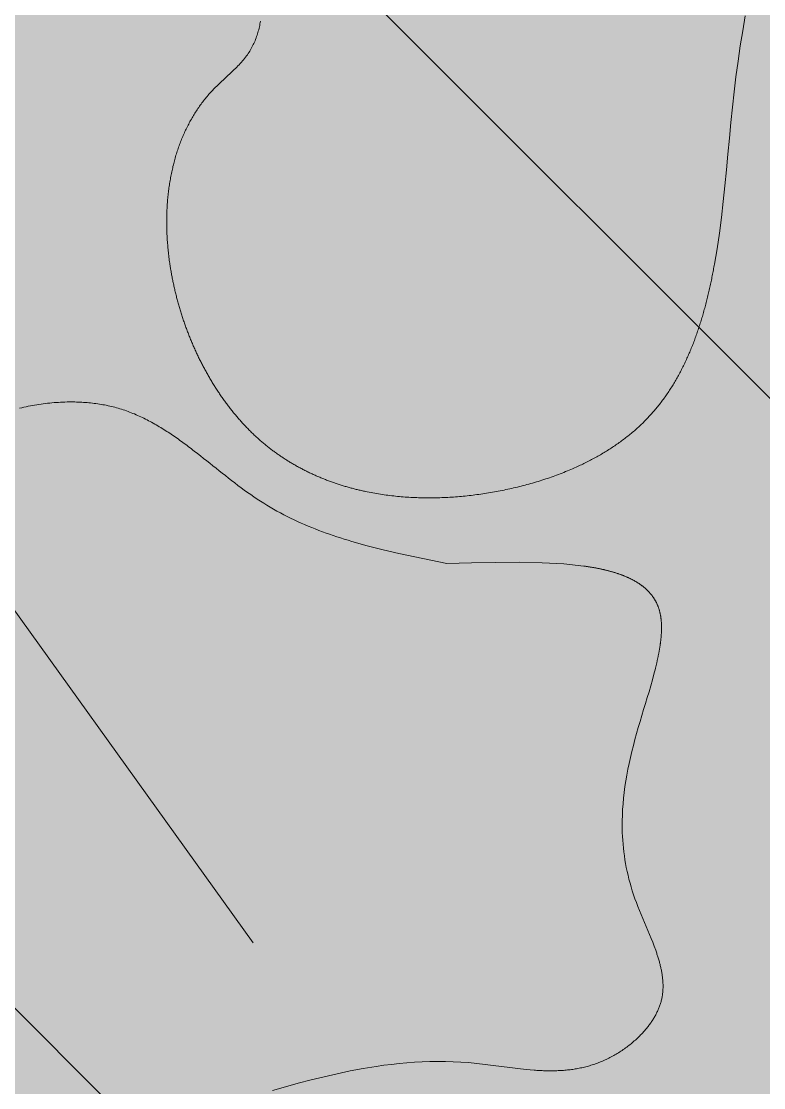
# Model space of a CAD drawing. Header units: metres. Extents: x 783184 to 1587399, y 282652 to 580595.
# Drawn here: x 788756.14 to 788780.57, y 290154.57 to 290189.65 of the extents above; entities that cross this region are included whole.
import ezdxf

# ---------------------------------------------------------------- set-up
doc = ezdxf.new("R2010")
doc.units = ezdxf.units.M
doc.header["$LTSCALE"] = 0.5
for name, color, linetype in [('curbe  de nivelI', 7, 'CONTINUOUS'), ('natura 2000', 7, 'CONTINUOUS'), ('zona activitati de turism si ageremnt', 7, 'CONTINUOUS')]:
    doc.layers.add(name, color=color, linetype=linetype)
doc.layers.add('Limite proprietati', color=7, linetype='CONTINUOUS', lineweight=5)

msp = doc.modelspace()

# ---------------------------------------------------------------- hatches: boundary and pattern name
at = {"layer": 'natura 2000', "lineweight": 25}
h = msp.add_hatch(dxfattribs=at)
h.set_pattern_fill('ANSI31', color=102, scale=10, angle=270, style=0)
h.set_pattern_definition([(315, (-16318.97, 0), (22.4506403, 22.4506403), [])])
h.paths.add_polyline_path([(787971.43976, 288224.93342), (787870.92594, 288237.44902), (787213.7892, 288101.85379), (786745.7958, 288206.64708), (786668.5349, 288218.38109), (786498.29379, 288265.38152), (786271.2923, 288323.04197), (786109.98482, 288008.90651), (786011.07464, 287649.67488), (784573.20977, 287759.96478), (783793.2636, 287674.8226), (783780.5041, 287539.58085), (783769.1915, 287420.7999), (783768.915, 287417.899), (783780.65865, 287417.08065), (784006.42075, 287399.88895), (784362.46725, 287372.79145), (784558.6099, 287357.8604), (784574.4166, 287314.6681), (784602.445, 287324.9255), (784608.837, 287292.78015), (784608.84, 287292.78), (784608.8385, 287292.77485), (784592.87005, 287235.34995), (784580.298, 287223.97965), (784537.63005, 287185.39), (784483.5, 287003.05), (784483.5044, 287002.6695), (784485.3, 286847.16), (784484.345, 286785.385), (784484.30705, 286782.92885), (784483.50035, 286730.74895), (784484.498, 286730.646), (784554.7285, 286727.893), (784624.959, 286725.14), (784607.348, 286536.688), (784594.68615, 286401.19575), (784630.1358, 286397.88295), (784732.8065, 286395.36555), (784881.1041, 286396.043), (785013.64045, 286398.0754), (785223.25535, 286397.2804), (785233.0977, 286397.2431), (785200.69495, 286316.8048), (785196.46505, 286306.30425), (785193.71015, 286296.7813), (785191.49905, 286284.20395), (785189.896, 286275.08545), (785195.1148, 286222.43885), (785216.92325, 286002.43975), (785226.00625, 285976.94425), (785237.41215, 285703.27295), (785215.48915, 285617.32065), (785213.1045, 285607.9712), (785213.62695, 285590.8152), (785219.04425, 285561.0071), (785224.6066, 285541.89315), (785228.0891, 285520.21455), (785228.66955, 285497.37455), (785225.9609, 285482.85765), (785217.2546, 285450.72685), (785208.7093, 285416.6519), (785256.1124, 285441.0508), (785305.5644, 285475.9564), (785345.4739, 285511.5708), (785379.334, 285544.5834), (785390.613, 285563.9601), (785403.5704, 285577.788), (785410.82955, 285575.2514), (785414.84, 285573.85), (785407.86, 285549.01), (785388.38, 285456.01), (785388.79, 285403.76), (785387.57, 285378.24), (785371.76, 285320.73), (785378.59, 285277.93), (785378.58445, 285277.8797), (785378.3169, 285275.45), (785374.13, 285237.43), (785364.02515, 285226.0708), (785361.16, 285222.85), (785318.61, 285165.73), (785250.92, 285102.55), (785218.20625, 285061.69895), (785211.12, 285052.85), (785200.18, 285017.21), (785195.72, 284956.45), (785205.04, 284911.08), (785231.39, 284849.51), (785267.46, 284830.88), (785310.6246, 284829.19255), (785323.48, 284828.69), (785361.17, 284827.47), (785383.88495, 284821.41885), (785388.16, 284820.28), (785396.89935, 284820.41775), (785406.548, 284820.56985), (785408.46, 284820.6), (785415.70655, 284824.73285), (785417.49, 284825.75), (785418.9786, 284826.5143), (785419.67885, 284826.8738), (785429.41, 284831.87), (785436.82, 284841.53), (785435.86, 284851.84), (785438.11, 284861.18), (785446.39, 284882.62), (785452.23, 284892.36), (785451.78, 284898.3), (785455.43, 284903.1), (785460.02, 284901.2), (785474.44, 284914.21), (785509.33, 284968.6), (785528.4, 284993.71), (785569.75, 285021.14), (785611.64, 285052.79), (785635.72, 285080.8), (785667.93, 285124.66), (785703.07, 285188.14), (785717.25, 285229.34), (785726.81, 285264.28), (785733.41, 285299.87), (785737.37, 285329.54), (785742.01, 285340.32), (785772.19, 285490.5), (785776.91, 285515.4), (785792.98, 285550.42), (785811.6, 285578.99), (785828.12, 285590.78), (785847.01, 285597.86), (785862.74, 285605.72), (785879.26, 285618.3), (785893.16, 285635.34), (785931.19, 285678.58), (785956.78083, 285703.42513), (785956.78083, 285728.90117), (785956.3378, 285755.94243), (785956.3378, 285782.30233), (785956.3378, 285808.97887), (785956.3378, 285835.46943), (785956.3378, 285861.50708), (785956.3378, 285914.69261), (785956.3378, 285940.92265), (785956.3378, 285968.12263), (785956.3378, 285994.48253), (785956.3378, 286020.92018), (785956.3378, 286047.80193), (785963.27309, 286067.28888), (785974.08936, 286082.32491), (785987.60423, 286095.56781), (786001.01528, 286108.70898), (786027.81541, 286134.96979), (786054.71665, 286161.32969), (786067.51777, 286174.84878), (786107.77153, 286214.21061), (786121.23046, 286227.37132), (786134.67762, 286240.32304), (786161.083, 286266.80456), (786174.31856, 286280.0783), (786187.84949, 286293.12759), (786214.40554, 286319.63177), (786224.95285, 286335.71719), (786231.02291, 286356.15679), (786237.11644, 286376.67542), (786248.21808, 286392.16558), (786259.15727, 286407.65014), (786277.77382, 286415.59803), (786301.12343, 286418.65695), (786322.03268, 286424.44291), (786340.3871, 286432.47818), (786357.52504, 286441.83528), (786374.40824, 286451.62125), (786389.37901, 286463.18597), (786403.27913, 286475.28215), (786427.11977, 286477.94908), (786474.44846, 286457.50181), (786524.02923, 286434.19361), (786706.25735, 286278.36607), (786742.29058, 286268.9264), (786766.19398, 286271.53321), (786798.71988, 286265.50837), (786823.53519, 286267.44264), (786841.52227, 286276.05746), (786859.36906, 286284.49112), (786872.63232, 286297.67347), (786884.45572, 286312.62977), (786894.31195, 286329.16478), (786904.03403, 286346.26342), (786913.5149, 286362.93783), (786927.81559, 286375.33193), (786941.95753, 286387.58843), (786957.92419, 286398.57433), (786975.21451, 286407.14226), (787010.90028, 286424.82576), (787046.11241, 286442.27456), (787081.81891, 286459.96834), (787098.49351, 286469.84809), (787113.98669, 286480.87093), (787129.95983, 286491.67653), (787145.49362, 286502.61119), (787161.26924, 286513.26609), (787177.72048, 286522.90135), (787197.49261, 286530.02359), (787240.97615, 286538.60395), (787285.92171, 286546.79151), (787305.52514, 286550.69377), (787330.7805, 286555.51135), (787350.31266, 286559.2372), (787416.66402, 286576.06845), (787436.82011, 286582.17986), (787454.33278, 286591.20912), (787470.33914, 286601.9578), (787481.51931, 286616.74638), (787489.93775, 286635.57301), (787498.15968, 286653.96017), (787510.66978, 286667.71246), (787526.85744, 286678.1364), (787546.57937, 286683.3561), (787610.39065, 286700.2447), (787631.22236, 286705.75812), (787649.37374, 286714.38417), (787662.00567, 286728.22704), (787682.9223, 286733.97774), (787706.82755, 286736.07874), (787732.42739, 286737.22583), (787759.12743, 286736.78575), (787791.70686, 286731.06151), (787826.29374, 286723.00708), (787848.917, 286726.97654), (787871.495, 286730.93806), (787895.49624, 286733.27313), (787943.61131, 286738.37132), (787967.69562, 286740.78174), (787993.35049, 286741.62293), (788016.23711, 286745.34126), (788038.96278, 286749.03344), (788044.75727, 286769.87912), (788064.47956, 286802.39051), (788074.53822, 286819.5889), (788084.15385, 286836.57005), (788093.20462, 286854.19408), (788100.63586, 286871.92265), (788114.84694, 286912.07458), (788121.66939, 286931.35073), (788128.68591, 286951.17517), (788137.48931, 286969.09499), (788148.82723, 286983.94227), (788161.31334, 286997.96471), (788175.32052, 287010.43203), (788189.8095, 287022.49615), (788205.96177, 287032.58543), (788238.3399, 287053.49711), (788254.55899, 287063.97234), (788270.44863, 287074.23479), (788302.81393, 287095.13818), (788335.17185, 287115.7554), (788351.26312, 287126.28365), (788382.16458, 287148.18744), (788396.86215, 287160.14093), (788423.3427, 287184.51357), (788461.23833, 287218.36213), (788508.4655, 287260.54567), (788536.65892, 287285.61979), (788578.13036, 287323.11876), (788609.15167, 287355.91481), (788641.9103, 287390.78685), (788691.41169, 287443.48179), (788742.76374, 287497.64556), (788763.39694, 287520.10218), (788821.52637, 287583.36866), (788847.57663, 287610.50772), (788859.58648, 287625.11131), (788868.85138, 287642.63835), (788876.44383, 287661.67802), (788881.41132, 287683.01026), (788886.25144, 287704.84832), (788888.78411, 287729.13127), (788881.18611, 287763.14728), (788867.95292, 287803.00873), (788854.82758, 287842.4931), (788841.75815, 287881.80931), (788844.99438, 287905.23388), (788850.66493, 287926.33753), (788861.83486, 287967.90784), (788868.796, 287986.79039), (788881.22857, 288001.2016), (788894.04054, 288011.2727), (788912.89056, 288022.18274), (788963.11557, 288051.25206), (788981.64049, 288060.41576), (789001.90114, 288065.66247), (789044.22543, 288076.62278), (789117.57115, 288082.8336), (789139.35354, 288088.32217), (789155.20484, 288098.81675), (789167.97153, 288112.68528), (789189.38841, 288143.82113), (789200.38113, 288159.68163), (789209.74941, 288176.70286), (789215.69895, 288194.34774), (789241.70121, 288276.75168), (789259.43824, 288331.20955), (789266.84965, 288348.10568), (789293.9974, 288409.99567), (789334.69908, 288502.78517), (789343.0373, 288521.07855), (789345.47951, 288544.65769), (789343.94736, 288573.11858), (789340.92367, 288602.59511), (789334.69169, 288635.23477), (789300.7204, 288722.12047), (789282.62625, 288765.99378), (789266.12887, 288809.0695), (789257.61158, 288842.26627), (789242.44514, 288960.85696), (789248.39, 288981.24), (789249.84, 289022.44), (789258.51, 289043.39), (789288.16, 289086.03), (789324.63, 289131.46), (789338.05, 289159.74), (789338.78, 289187.2), (789338.78, 289215.8), (789346.01, 289235.31), (789348.9, 289272.17), (789349.62, 289325.64), (789353.96, 289379.12), (789365.53, 289410.2), (789384.33, 289451.39), (789411.26, 289495.94), (789426.56, 289530.45), (789438.93, 289570.99), (789447.67, 289608.22), (789451.12, 289633.35), (789453.96, 289652), (789458.41, 289674.33), (789467.61, 289673.16), (789468.38, 289676.19), (789472.25, 289681.02), (789483.63, 289690.82), (789487.89, 289696.87), (789488.25, 289702.94), (789482.17, 289706.6), (789473.31, 289707.12), (789463.92, 289707.15), (789460.79, 289710.88), (789460.26, 289717.51), (789461.44, 289720.77), (789470.72, 289723.65), (789471.06, 289724.51), (789473.75, 289725.78), (789482.58, 289726.68), (789488.95, 289726.49), (789496.75, 289722.19), (789500.8, 289719.25), (789505.65, 289718.41), (789515.64, 289720.83), (789516.63, 289720.7), (789534.84, 289735.95), (789543.72, 289750.86), (789540.73, 289755.73), (789535.24, 289755.66), (789535.48, 289754.66), (789522.63, 289747.46), (789492.61, 289742.46), (789469.3, 289741.52), (789462.82, 289743.79), (789460.6, 289755.95), (789450.84, 289764.24), (789448.8, 289774.39), (789439.25, 289779.43), (789430.34, 289795), (789396.71, 289809.2), (789376.52, 289825.47), (789372.34, 289833.53), (789355.21, 289822.2), (789320.69, 289828.18), (789296.6, 289846.08), (789293.93, 289856.98), (789292.43, 289869.42), (789276.19, 289876.29), (789263.78, 289895.05), (789235.96, 289913.44), (789219.8, 289924.31), (789203.69, 289932.82), (789186.46, 289936.91), (789175.08, 289941.15), (789173.81, 289942.9), (789160.91, 289937.4), (789141.66, 289936.99), (789126.26, 289936.57), (789109.68, 289939.8), (789094.84, 289943.2), (789084.64, 289945.82), (789066.27, 289954.56), (789050.77, 289965.72), (789041.68, 289975.98), (789036.07, 289979.91), (789029.88, 289976.69), (789020.18, 289957.13), (789007.67, 289953.41), (788900.7, 289945.68), (788859.56, 289956.44), (788830.83, 289994.37), (788793.71, 290126.62), (788790.4, 290164.02), (788800.11, 290196.77), (788805.04, 290221.59), (788839, 290276.8), (788859.23, 290289.33), (788914.71, 290308.84), (788973.8, 290331.43), (789000.75, 290362.64), (789064.26, 290397.54), (789095.38, 290406.98), (789132.87, 290417.78), (789138.77, 290419.11), (789183.55, 290449.82), (789232.56, 290499.74), (789268.53, 290536.85), (789306.84, 290565.04), (789369.51, 290588.01), (789431.29, 290603.77), (789530.64, 290550.26), (789597.65, 290543.65), (789650.72, 290553.8), (789700.08, 290579.99), (789754.65, 290609.82), (789831.65, 290647.92), (789854.07, 290659.01), (789966.07, 290708.13), (789960.43, 290754.62), (789960.252, 290756.0861), (789730.27013, 290676.47043), (789635.76216, 290643.04491), (789539.67632, 290611.93699), (789482.13147, 290617.67015), (789416.60672, 290655.49288), (789371.40425, 290664.30841), (789305.64115, 290645.53751), (789226.38223, 290578.42344), (789150.94005, 290519.68364), (789049.11963, 290431.03086), (788949.89844, 290381.90644), (788843.68474, 290325.43199), (788766.42921, 290229.51185), (788757.06076, 290219.51855), (788756.46884, 290206.50765), (788735.1377, 290120.46199), (788784.89914, 289956.90062), (788795.18124, 289944.49775), (788795.92956, 289941.87846), (788804.2548, 289933.55322), (788863.72574, 289861.8179), (789135.24938, 289791.03919), (789203.63213, 289767.83208), (789152.75162, 289506.01901), (789066.6784, 289341.85856), (789020.74981, 289236.32196), (789053.31392, 288671.30223), (789043.5697, 288545.96977), (789113.16993, 288345.16866), (789096.35912, 288232.00216), (788999.37787, 288137.70606), (788906.84108, 288099.87546), (788715.85576, 288135.97036), (788454.15005, 288166.93943)])
at = {"layer": 'zona activitati de turism si ageremnt', "lineweight": 20}
h = msp.add_hatch(dxfattribs=at)
h.set_pattern_fill('GOST_GROUND', color=132)
h.set_pattern_definition([(45, (-10956.988, 0), (14.14213562, -9e-16), [20]), (45, (-10953.988, 0), (14.14213562, -9e-16), [20]), (45, (-10950.988, 0), (14.14213562, -9e-16), [20])])
h.paths.add_polyline_path([(789960.43, 290754.62), (789948.886, 290767.954), (789929, 290934), (789920, 290984), (789906, 291017), (789865, 290965), (789828, 290929), (789790, 290903), (789741, 290884), (789728, 290912), (789689.713, 290903.052), (789608.354, 290898.422), (789530.632, 290899.745), (789444.036, 290903.815), (789403.963, 290905.698), (789272.001, 290911.982), (789060.83, 290919.837), (788908.033, 290918.514), (788838.64271, 290920.86547), (788853.24026, 290888.33883), (788852.49202, 290859.2766), (788841.24457, 290854.02585), (788862.96603, 290776.50677), (788904.79969, 290651.91197), (788932.62273, 290645.05987), (788896.80522, 290497.8213), (788974.14114, 290502.97163), (788963.43024, 290400.47191), (788854.26744, 290346.81395), (788830.58416, 290332.50866), (788794.33625, 290294.11498), (788768.81812, 290250.59962), (788737.21176, 290183.81719), (788727.5772, 290126.96053), (788795.13287, 289921.67692), (788861.26897, 289858.79684), (788986.25649, 289826.14723), (789153.29098, 289786.24259), (789274.77868, 289755.72632), (789399.92099, 289732.90238), (789440.63321, 289644.88971), (789178.96658, 289523.76039), (788683.36221, 289327.11058), (788785.57698, 289090.3679), (789027.44979, 289162.53767), (789055.24387, 289159.22426), (789050.76018, 288967.36668), (788870.87, 288892.8182), (789031.49748, 288520.78411), (789346.88236, 288526.13147), (789348.13, 288529.74), (789351.75, 288573.1), (789347.35, 288613.62), (789334.4, 288642.48), (789307.64, 288691.62), (789283.78, 288742.93), (789269.32, 288779.78), (789266.43, 288818.81), (789264.98, 288870.84), (789259.96, 288903.19), (789248.39, 288942.94), (789248.39, 288981.24), (789249.84, 289022.44), (789258.51, 289043.39), (789288.16, 289086.03), (789324.63, 289131.46), (789338.05, 289159.74), (789338.78, 289187.2), (789338.78, 289215.8), (789346.01, 289235.31), (789348.9, 289272.17), (789349.62, 289325.64), (789353.96, 289379.12), (789365.53, 289410.2), (789384.33, 289451.39), (789411.26, 289495.94), (789426.56, 289530.45), (789438.93, 289570.99), (789447.67, 289608.22), (789451.12, 289633.35), (789453.96, 289652), (789458.41, 289674.33), (789467.61, 289673.16), (789468.38, 289676.19), (789472.25, 289681.02), (789483.63, 289690.82), (789487.89, 289696.87), (789488.25, 289702.94), (789482.17, 289706.6), (789473.31, 289707.12), (789463.92, 289707.15), (789460.79, 289710.88), (789460.03427, 289720.33374), (789470.72, 289723.65), (789471.47023, 289725.54763), (789487.66516, 289727.19831), (789502.67076, 289718.92599), (789505.65, 289718.41), (789517.25133, 289721.22033), (789534.84, 289735.95), (789543.72, 289750.86), (789540.73, 289755.73), (789537.31187, 289755.68642), (789522.63, 289747.46), (789492.61, 289742.46), (789463.27875, 289741.27719), (789460.6, 289755.95), (789450.84, 289764.24), (789448.8, 289774.39), (789439.25, 289779.43), (789430.34, 289795), (789396.71, 289809.2), (789376.52, 289825.47), (789372.34, 289833.53), (789355.21, 289822.2), (789320.69, 289828.18), (789296.6, 289846.08), (789293.93, 289856.98), (789292.43, 289869.42), (789276.19, 289876.29), (789263.78, 289895.05), (789235.96, 289913.44), (789219.8, 289924.31), (789203.69, 289932.82), (789186.46, 289936.91), (789172.21186, 289942.21862), (789160.91, 289937.4), (789141.66, 289936.99), (789126.26, 289936.57), (789109.68, 289939.8), (789094.84, 289943.2), (789084.64, 289945.82), (789066.27, 289954.56), (789050.77, 289965.72), (789041.68, 289975.98), (789036.07, 289979.91), (789029.88, 289976.69), (789020.18, 289957.13), (789007.67, 289953.41), (788900.7, 289945.68), (788859.56, 289956.44), (788830.83, 289994.37), (788793.71, 290126.62), (788790.4, 290164.02), (788800.11, 290196.77), (788805.04, 290221.59), (788839, 290276.8), (788859.23, 290289.33), (788914.71, 290308.84), (788973.8, 290331.43), (789000.75, 290362.64), (789064.26, 290397.54), (789095.38, 290406.98), (789139.69943, 290419.7474), (789183.55, 290449.82), (789232.56, 290499.74), (789268.53, 290536.85), (789306.84, 290565.04), (789369.51, 290588.01), (789431.29, 290603.77), (789530.64, 290550.26), (789597.65, 290543.65), (789650.72, 290553.8), (789700.08, 290579.99), (789754.65, 290609.82), (789831.65, 290647.92), (789854.07, 290659.01), (789966.07, 290708.13)])

# ---------------------------------------------------------------- linework, layer by layer
at = {"layer": 'curbe  de nivelI', "color": 21, "lineweight": 5}
msp.add_lwpolyline([(788763.77464, 290159.32814), (788753.24106, 290173.97581), (788737.21176, 290183.81719), (788720.49544, 290194.1163)], dxfattribs=at)
at = {"layer": 'Limite proprietati', "color": 0, "linetype": 'ByBlock', "lineweight": 5}
for points in [[(788779.96152, 290189.82632), (788779.87764, 290189.33338), (788779.79813, 290188.83664), (788779.72385, 290188.33426), (788779.65565, 290187.8244), (788779.59637, 290187.32704), (788779.54203, 290186.8224), (788779.49116, 290186.31176), (788779.4423, 290185.7964), (788779.39399, 290185.27762), (788779.34478, 290184.75669), (788779.29321, 290184.23492), (788779.23782, 290183.71357), (788779.17714, 290183.19395), (788779.10973, 290182.67734), (788779.03412, 290182.16503), (788778.94886, 290181.6583), (788778.94018, 290181.61038), (788778.9314, 290181.56252), (788778.92252, 290181.51473), (788778.91353, 290181.467), (788778.90444, 290181.41934), (788778.89524, 290181.37174), (788778.88593, 290181.32422), (788778.87651, 290181.27676), (788778.86698, 290181.22938), (788778.85734, 290181.18207), (788778.84758, 290181.13483), (788778.83772, 290181.08767), (788778.82773, 290181.04058), (788778.81763, 290180.99357), (788778.80741, 290180.94664), (788778.79707, 290180.89979), (788778.7866, 290180.85301), (788778.77602, 290180.80632), (788778.76531, 290180.75971), (788778.75448, 290180.71318), (788778.74352, 290180.66674), (788778.73244, 290180.62039), (788778.72122, 290180.57412), (788778.70988, 290180.52794), (788778.6984, 290180.48184), (788778.6868, 290180.43584), (788778.67506, 290180.38993), (788778.66318, 290180.34411), (788778.65117, 290180.29839), (788778.63902, 290180.25276), (788778.62673, 290180.20722), (788778.6143, 290180.16178), (788778.60174, 290180.11644), (788778.58902, 290180.0712), (788778.57617, 290180.02606), (788778.56317, 290179.98102), (788778.55002, 290179.93608), (788778.53673, 290179.89125), (788778.52329, 290179.84652), (788778.5097, 290179.8019), (788778.49595, 290179.75738), (788778.48206, 290179.71297), (788778.46801, 290179.66867), (788778.4538, 290179.62448), (788778.43944, 290179.5804), (788778.42493, 290179.53644), (788778.41025, 290179.49258), (788778.39541, 290179.44885), (788778.38041, 290179.40522), (788778.36525, 290179.36172), (788778.34993, 290179.31833), (788778.33444, 290179.27506), (788778.31878, 290179.23191), (788778.30296, 290179.18889), (788778.28697, 290179.14598), (788778.2708, 290179.1032), (788778.25447, 290179.06055), (788778.23796, 290179.01801), (788778.22128, 290178.97561), (788778.20443, 290178.93333), (788778.18739, 290178.89119), (788778.17018, 290178.84917), (788778.15279, 290178.80728), (788778.13523, 290178.76553), (788778.11747, 290178.72391), (788778.09954, 290178.68243), (788778.08142, 290178.64108), (788778.06312, 290178.59987), (788778.04463, 290178.55879), (788778.02596, 290178.51786), (788778.00709, 290178.47706), (788777.98803, 290178.43641), (788777.96879, 290178.39589), (788777.94935, 290178.35553), (788777.92971, 290178.3153), (788777.90988, 290178.27522), (788777.88986, 290178.23529), (788777.86963, 290178.19551), (788777.84921, 290178.15588), (788777.82859, 290178.11639), (788777.80776, 290178.07706), (788777.78673, 290178.03788), (788777.7655, 290177.99885), (788777.74406, 290177.95998), (788777.72242, 290177.92127), (788777.70057, 290177.88271), (788777.6785, 290177.84431), (788777.65623, 290177.80606), (788777.63375, 290177.76798), (788777.61105, 290177.73006), (788777.58814, 290177.6923), (788777.56502, 290177.65471), (788777.54167, 290177.61728), (788777.51811, 290177.58001), (788777.49433, 290177.54292), (788777.47033, 290177.50599), (788777.44611, 290177.46923), (788777.42166, 290177.43264), (788777.39699, 290177.39622), (788777.3721, 290177.35997), (788777.34697, 290177.3239), (788777.32162, 290177.288), (788777.29604, 290177.25228), (788777.27023, 290177.21673), (788777.24419, 290177.18136), (788777.21792, 290177.14617), (788777.19141, 290177.11117), (788777.16466, 290177.07634), (788777.13768, 290177.04169), (788777.11046, 290177.00723), (788777.083, 290176.97296), (788777.0553, 290176.93887), (788777.02736, 290176.90496), (788776.99917, 290176.87125), (788776.97074, 290176.83772), (788776.94206, 290176.80438), (788776.91314, 290176.77124), (788776.88397, 290176.73829), (788776.85455, 290176.70553), (788776.82488, 290176.67296), (788776.79495, 290176.64059), (788776.76478, 290176.60842), (788776.73435, 290176.57645), (788776.70366, 290176.54467), (788776.67272, 290176.5131), (788776.64151, 290176.48173), (788776.60994, 290176.45045), (788776.57811, 290176.41937), (788776.54602, 290176.3885), (788776.51368, 290176.35783), (788776.48108, 290176.32737), (788776.44823, 290176.29711), (788776.41514, 290176.26705), (788776.38179, 290176.23719), (788776.3482, 290176.20754), (788776.31436, 290176.17809), (788776.28028, 290176.14884), (788776.24596, 290176.11979), (788776.21141, 290176.09095), (788776.17662, 290176.0623), (788776.14159, 290176.03386), (788776.10633, 290176.00562), (788776.07084, 290175.97758), (788776.03512, 290175.94974), (788775.99918, 290175.9221), (788775.96301, 290175.89467), (788775.92662, 290175.86743), (788775.89, 290175.8404), (788775.85317, 290175.81356), (788775.81613, 290175.78692), (788775.77886, 290175.76049), (788775.74139, 290175.73425), (788775.7037, 290175.70822), (788775.66581, 290175.68238), (788775.6277, 290175.65674), (788775.5894, 290175.6313), (788775.55089, 290175.60606), (788775.51217, 290175.58102), (788775.47326, 290175.55618), (788775.43415, 290175.53154), (788775.39485, 290175.50709), (788775.35535, 290175.48284), (788775.31566, 290175.45879), (788775.27578, 290175.43494), (788775.23572, 290175.41129), (788775.19546, 290175.38783), (788775.15503, 290175.36457), (788775.11441, 290175.34151), (788775.07361, 290175.31864), (788775.03263, 290175.29597), (788774.99148, 290175.2735), (788774.95016, 290175.25122), (788774.90866, 290175.22914), (788774.86699, 290175.20726), (788774.82515, 290175.18557), (788774.78315, 290175.16408), (788774.74098, 290175.14278), (788774.69865, 290175.12168), (788774.65616, 290175.10078), (788774.61351, 290175.08007), (788774.5707, 290175.05955), (788774.52774, 290175.03923), (788774.48463, 290175.0191), (788774.44136, 290174.99917), (788774.39795, 290174.97943), (788774.34081, 290174.95385), (788774.28342, 290174.9286), (788774.22578, 290174.90368), (788774.16791, 290174.8791), (788774.1098, 290174.85484), (788774.05146, 290174.83092), (788773.99289, 290174.80733), (788773.93411, 290174.78407), (788773.8751, 290174.76114), (788773.81588, 290174.73855), (788773.75645, 290174.71628), (788773.69682, 290174.69434), (788773.63699, 290174.67273), (788773.57696, 290174.65145), (788773.51674, 290174.6305), (788773.45633, 290174.60987), (788773.39574, 290174.58958), (788773.33497, 290174.56961), (788773.27403, 290174.54997), (788773.21292, 290174.53065), (788773.15164, 290174.51166), (788773.0902, 290174.493), (788773.02861, 290174.47466), (788772.96686, 290174.45665), (788772.90497, 290174.43896), (788772.84293, 290174.4216), (788772.78075, 290174.40456), (788772.71844, 290174.38784), (788772.656, 290174.37145), (788772.59343, 290174.35538), (788772.53074, 290174.33963), (788772.46793, 290174.32421), (788772.40502, 290174.3091), (788772.34199, 290174.29432), (788772.27886, 290174.27986), (788772.21563, 290174.26572), (788772.1523, 290174.2519), (788772.08888, 290174.2384), (788772.02538, 290174.22522), (788771.96179, 290174.21236), (788771.89813, 290174.19981), (788771.83439, 290174.18759), (788771.77058, 290174.17568), (788771.70671, 290174.1641), (788771.64278, 290174.15282), (788771.57928, 290174.14195), (788771.51573, 290174.13139), (788771.45213, 290174.12115), (788771.38848, 290174.11122), (788771.32479, 290174.10162), (788771.26106, 290174.09233), (788771.19729, 290174.08336), (788771.13348, 290174.07472), (788771.06964, 290174.0664), (788771.00577, 290174.05841), (788770.94187, 290174.05074), (788770.87795, 290174.0434), (788770.814, 290174.0364), (788770.75004, 290174.02973), (788770.68606, 290174.02339), (788770.62206, 290174.01738), (788770.55805, 290174.01171), (788770.49404, 290174.00639), (788770.43002, 290174.0014), (788770.36599, 290173.99675), (788770.30197, 290173.99245), (788770.23794, 290173.98849), (788770.17393, 290173.98488), (788770.10992, 290173.98161), (788770.04592, 290173.97869), (788769.98193, 290173.97613), (788769.91796, 290173.97392), (788769.85401, 290173.97206), (788769.79008, 290173.97056), (788769.72618, 290173.96941), (788769.6623, 290173.96863), (788769.59846, 290173.9682), (788769.53464, 290173.96814), (788769.47086, 290173.96843), (788769.40712, 290173.9691), (788769.34342, 290173.97013), (788769.27976, 290173.97153), (788769.21615, 290173.97329), (788769.15259, 290173.97543), (788769.08908, 290173.97795), (788769.02562, 290173.98083), (788768.96222, 290173.98409), (788768.89889, 290173.98773), (788768.83561, 290173.99175), (788768.7724, 290173.99615), (788768.70926, 290174.00093), (788768.64619, 290174.0061), (788768.58319, 290174.01164), (788768.52027, 290174.01758), (788768.45742, 290174.02391), (788768.39466, 290174.03062), (788768.33199, 290174.03773), (788768.2694, 290174.04522), (788768.2069, 290174.05312), (788768.1445, 290174.06141), (788768.08219, 290174.07009), (788768.01998, 290174.07918), (788767.95787, 290174.08866), (788767.89586, 290174.09855), (788767.83396, 290174.10885), (788767.77217, 290174.11954), (788767.71049, 290174.13065), (788767.64893, 290174.14216), (788767.58748, 290174.15408), (788767.52615, 290174.16642), (788767.46495, 290174.17917), (788767.43134, 290174.18636), (788767.39777, 290174.19367), (788767.36424, 290174.20111), (788767.33075, 290174.20867), (788767.2973, 290174.21637), (788767.26389, 290174.22419), (788767.23052, 290174.23213), (788767.19719, 290174.24021), (788767.1639, 290174.24841), (788767.13066, 290174.25674), (788767.09745, 290174.26519), (788767.06429, 290174.27378), (788767.03118, 290174.28249), (788766.9981, 290174.29133), (788766.96508, 290174.3003), (788766.93209, 290174.3094), (788766.89915, 290174.31863), (788766.86626, 290174.328), (788766.83342, 290174.33749), (788766.80062, 290174.34711), (788766.76787, 290174.35686), (788766.73516, 290174.36674), (788766.70251, 290174.37675), (788766.6699, 290174.3869), (788766.63734, 290174.39717), (788766.60483, 290174.40758), (788766.57237, 290174.41812), (788766.53996, 290174.42879), (788766.5076, 290174.4396), (788766.4753, 290174.45054), (788766.44304, 290174.46161), (788766.41084, 290174.47281), (788766.37869, 290174.48415), (788766.34659, 290174.49563), (788766.31455, 290174.50723), (788766.28256, 290174.51897), (788766.25062, 290174.53085), (788766.21874, 290174.54286), (788766.18691, 290174.55501), (788766.15514, 290174.56729), (788766.12343, 290174.57971), (788766.09177, 290174.59226), (788766.06018, 290174.60495), (788766.02863, 290174.61778), (788765.99715, 290174.63074), (788765.96573, 290174.64384), (788765.93436, 290174.65708), (788765.90305, 290174.67046), (788765.87181, 290174.68397), (788765.84062, 290174.69762), (788765.80949, 290174.71141), (788765.77843, 290174.72534), (788765.74743, 290174.73941), (788765.71649, 290174.75361), (788765.68561, 290174.76796), (788765.65479, 290174.78245), (788765.62404, 290174.79707), (788765.59336, 290174.81184), (788765.56273, 290174.82674), (788765.53218, 290174.84179), (788765.50168, 290174.85698), (788765.47126, 290174.87231), (788765.4409, 290174.88778), (788765.41061, 290174.90339), (788765.38038, 290174.91914), (788765.35022, 290174.93504), (788765.32013, 290174.95108), (788765.29011, 290174.96726), (788765.26016, 290174.98359), (788765.23027, 290175.00005), (788765.20046, 290175.01667), (788765.17072, 290175.03342), (788765.14104, 290175.05032), (788765.11144, 290175.06736), (788765.08191, 290175.08455), (788765.05246, 290175.10189), (788765.02307, 290175.11937), (788764.99376, 290175.13699), (788764.96453, 290175.15476), (788764.93536, 290175.17267), (788764.90627, 290175.19073), (788764.87726, 290175.20894), (788764.84832, 290175.2273), (788764.81946, 290175.2458), (788764.79067, 290175.26445), (788764.76196, 290175.28324), (788764.73333, 290175.30219), (788764.70478, 290175.32128), (788764.6763, 290175.34052), (788764.6479, 290175.35991), (788764.61958, 290175.37944), (788764.59134, 290175.39913), (788764.56319, 290175.41896), (788764.53511, 290175.43895), (788764.50711, 290175.45908), (788764.47919, 290175.47937), (788764.45136, 290175.4998), (788764.4236, 290175.52039), (788764.39593, 290175.54112), (788764.36835, 290175.56201), (788764.34085, 290175.58305), (788764.31343, 290175.60424), (788764.28609, 290175.62558), (788764.25884, 290175.64707), (788764.23168, 290175.66872), (788764.2046, 290175.69052), (788764.17761, 290175.71247), (788764.1507, 290175.73458), (788764.12389, 290175.75683), (788764.09716, 290175.77925), (788764.07051, 290175.80181), (788764.04396, 290175.82453), (788764.0175, 290175.84741), (788763.99112, 290175.87044), (788763.96484, 290175.89362), (788763.93864, 290175.91696), (788763.91254, 290175.94045), (788763.88653, 290175.9641), (788763.86061, 290175.98791), (788763.83478, 290176.01187), (788763.80909, 290176.03595), (788763.7835, 290176.06018), (788763.75799, 290176.08456), (788763.73258, 290176.1091), (788763.70727, 290176.13379), (788763.68205, 290176.15863), (788763.65692, 290176.18362), (788763.63189, 290176.20876), (788763.60695, 290176.23405), (788763.5821, 290176.25949), (788763.55736, 290176.28507), (788763.5327, 290176.3108), (788763.50815, 290176.33668), (788763.48369, 290176.3627), (788763.45932, 290176.38886), (788763.43506, 290176.41517), (788763.41089, 290176.44161), (788763.38682, 290176.4682), (788763.36284, 290176.49493), (788763.33897, 290176.5218), (788763.31519, 290176.5488), (788763.29151, 290176.57594), (788763.26793, 290176.60322), (788763.24445, 290176.63063), (788763.22107, 290176.65818), (788763.19779, 290176.68586), (788763.1746, 290176.71368), (788763.15152, 290176.74162), (788763.12854, 290176.7697), (788763.10566, 290176.7979), (788763.08289, 290176.82624), (788763.06021, 290176.8547), (788763.03764, 290176.88329), (788763.01516, 290176.91201), (788762.99279, 290176.94085), (788762.97053, 290176.96982), (788762.94836, 290176.99891), (788762.9263, 290177.02813), (788762.90435, 290177.05746), (788762.8825, 290177.08692), (788762.86075, 290177.11649), (788762.8391, 290177.14619), (788762.81757, 290177.176), (788762.79613, 290177.20593), (788762.77481, 290177.23598), (788762.75358, 290177.26615), (788762.73247, 290177.29642), (788762.71146, 290177.32682), (788762.69056, 290177.35732), (788762.66976, 290177.38794), (788762.64907, 290177.41867), (788762.62849, 290177.4495), (788762.60802, 290177.48045), (788762.58765, 290177.51151), (788762.5674, 290177.54267), (788762.54725, 290177.57394), (788762.52721, 290177.60532), (788762.50728, 290177.6368), (788762.48746, 290177.66838), (788762.46775, 290177.70007), (788762.44815, 290177.73186), (788762.42867, 290177.76375), (788762.40929, 290177.79574), (788762.39002, 290177.82783), (788762.37087, 290177.86002), (788762.35182, 290177.89231), (788762.33289, 290177.9247), (788762.31407, 290177.95718), (788762.29537, 290177.98975), (788762.27678, 290178.02242), (788762.2583, 290178.05518), (788762.23993, 290178.08804), (788762.22168, 290178.12098), (788762.20354, 290178.15402), (788762.18552, 290178.18715), (788762.16761, 290178.22036), (788762.14981, 290178.25366), (788762.13213, 290178.28705), (788762.11457, 290178.32053), (788762.09712, 290178.35409), (788762.07979, 290178.38773), (788762.06258, 290178.42146), (788762.04548, 290178.45527), (788762.0285, 290178.48917), (788762.01164, 290178.52314), (788761.99489, 290178.55719), (788761.97827, 290178.59132), (788761.96176, 290178.62553), (788761.94537, 290178.65982), (788761.9291, 290178.69418), (788761.91294, 290178.72862), (788761.89691, 290178.76313), (788761.881, 290178.79772), (788761.86521, 290178.83238), (788761.84954, 290178.86711), (788761.83398, 290178.90191), (788761.81855, 290178.93678), (788761.80324, 290178.97172), (788761.78806, 290179.00673), (788761.77299, 290179.04181), (788761.75805, 290179.07695), (788761.74323, 290179.11216), (788761.72853, 290179.14743), (788761.71395, 290179.18276), (788761.6995, 290179.21816), (788761.68518, 290179.25362), (788761.67097, 290179.28914), (788761.65689, 290179.32472), (788761.64294, 290179.36036), (788761.62911, 290179.39606), (788761.6154, 290179.43182), (788761.60182, 290179.46763), (788761.58837, 290179.5035), (788761.57504, 290179.53942), (788761.56184, 290179.5754), (788761.54877, 290179.61143), (788761.53582, 290179.64751), (788761.523, 290179.68364), (788761.51031, 290179.71982), (788761.49774, 290179.75606), (788761.48531, 290179.79234), (788761.473, 290179.82866), (788761.46082, 290179.86504), (788761.44877, 290179.90146), (788761.43685, 290179.93792), (788761.42506, 290179.97443), (788761.41339, 290180.01099), (788761.40186, 290180.04758), (788761.39046, 290180.08421), (788761.37919, 290180.12089), (788761.36805, 290180.15761), (788761.35705, 290180.19436), (788761.34617, 290180.23115), (788761.33543, 290180.26798), (788761.32482, 290180.30484), (788761.31434, 290180.34174), (788761.30399, 290180.37868), (788761.29378, 290180.41564), (788761.2837, 290180.45264), (788761.27376, 290180.48967), (788761.26395, 290180.52673), (788761.25427, 290180.56382), (788761.24473, 290180.60094), (788761.23533, 290180.63809), (788761.22605, 290180.67526), (788761.21692, 290180.71246), (788761.20792, 290180.74968), (788761.19906, 290180.78693), (788761.19033, 290180.82421), (788761.18174, 290180.8615), (788761.17329, 290180.89882), (788761.16497, 290180.93615), (788761.15679, 290180.97351), (788761.14875, 290181.01089), (788761.14085, 290181.04828), (788761.13309, 290181.08569), (788761.12546, 290181.12312), (788761.11798, 290181.16056), (788761.11063, 290181.19802), (788761.10343, 290181.23549), (788761.09636, 290181.27297), (788761.08944, 290181.31046), (788761.08265, 290181.34797), (788761.07601, 290181.38548), (788761.06951, 290181.423), (788761.06315, 290181.46054), (788761.05693, 290181.49808), (788761.05085, 290181.53562), (788761.04492, 290181.57317), (788761.03913, 290181.61073), (788761.03348, 290181.64829), (788761.02798, 290181.68585), (788761.02081, 290181.73632), (788761.01389, 290181.7868), (788761.00725, 290181.83728), (788761.00086, 290181.88775), (788760.99473, 290181.93822), (788760.98887, 290181.98868), (788760.98327, 290182.03913), (788760.97794, 290182.08957), (788760.97287, 290182.13999), (788760.96806, 290182.1904), (788760.96353, 290182.24079), (788760.95926, 290182.29116), (788760.95526, 290182.34151), (788760.95152, 290182.39183), (788760.94806, 290182.44212), (788760.94487, 290182.49239), (788760.94195, 290182.54262), (788760.9393, 290182.59282), (788760.93692, 290182.64298), (788760.93481, 290182.69311), (788760.93298, 290182.7432), (788760.93143, 290182.79324), (788760.93015, 290182.84324), (788760.92914, 290182.89319), (788760.92842, 290182.94309), (788760.92797, 290182.99295), (788760.92779, 290183.04275), (788760.9279, 290183.09249), (788760.92829, 290183.14218), (788760.92895, 290183.1918), (788760.9299, 290183.24137), (788760.93113, 290183.29087), (788760.93265, 290183.3403), (788760.93444, 290183.38967), (788760.93652, 290183.43897), (788760.93889, 290183.48819), (788760.94154, 290183.53734), (788760.94447, 290183.58641), (788760.9477, 290183.6354), (788760.95121, 290183.68431), (788760.95501, 290183.73313), (788760.95909, 290183.78187), (788760.96347, 290183.83053), (788760.96814, 290183.87909), (788760.9731, 290183.92756), (788760.97835, 290183.97593), (788760.9839, 290184.02421), (788760.98973, 290184.07239), (788760.99587, 290184.12047), (788761.00229, 290184.16845), (788761.00902, 290184.21632), (788761.01603, 290184.26408), (788761.02335, 290184.31173), (788761.03096, 290184.35928), (788761.03888, 290184.4067), (788761.04709, 290184.45401), (788761.0556, 290184.50121), (788761.06441, 290184.54828), (788761.07352, 290184.59523), (788761.08294, 290184.64205), (788761.09266, 290184.68875), (788761.10268, 290184.73532), (788761.113, 290184.78175), (788761.12364, 290184.82806), (788761.13457, 290184.87422), (788761.14581, 290184.92025), (788761.15736, 290184.96614), (788761.16922, 290185.01189), (788761.18139, 290185.05749), (788761.19387, 290185.10294), (788761.20665, 290185.14825), (788761.21975, 290185.19341), (788761.23316, 290185.23841), (788761.24688, 290185.28326), (788761.26091, 290185.32794), (788761.27526, 290185.37247), (788761.28992, 290185.41684), (788761.3049, 290185.46105), (788761.32019, 290185.50508), (788761.3358, 290185.54895), (788761.35172, 290185.59265), (788761.36797, 290185.63618), (788761.38453, 290185.67953), (788761.40141, 290185.7227), (788761.41862, 290185.7657), (788761.43614, 290185.80851), (788761.45398, 290185.85114), (788761.47215, 290185.89358), (788761.49064, 290185.93584), (788761.50946, 290185.9779), (788761.5286, 290186.01978), (788761.54806, 290186.06146), (788761.56785, 290186.10294), (788761.58797, 290186.14422), (788761.60841, 290186.1853), (788761.62918, 290186.22618), (788761.65028, 290186.26686), (788761.67172, 290186.30732), (788761.69348, 290186.34758), (788761.71557, 290186.38762), (788761.73799, 290186.42746), (788761.76075, 290186.46707), (788761.78384, 290186.50647), (788761.80726, 290186.54564), (788761.83102, 290186.58459), (788761.85511, 290186.62332), (788761.87954, 290186.66182), (788761.90431, 290186.70009), (788761.92941, 290186.73813), (788761.95485, 290186.77594), (788761.98064, 290186.81351), (788762.00676, 290186.85084), (788762.03322, 290186.88794), (788762.06002, 290186.92479), (788762.08716, 290186.96139), (788762.11465, 290186.99775), (788762.14248, 290187.03386), (788762.17066, 290187.06972), (788762.19917, 290187.10533), (788762.22804, 290187.14068), (788762.25725, 290187.17577), (788762.28681, 290187.2106), (788762.31671, 290187.24518), (788762.34697, 290187.27948), (788762.37757, 290187.31353), (788762.40852, 290187.3473), (788762.43982, 290187.3808), (788762.47148, 290187.41403), (788762.5047, 290187.44824), (788762.53827, 290187.48217), (788762.57214, 290187.51584), (788762.60629, 290187.54927), (788762.64067, 290187.58249), (788762.67524, 290187.6155), (788762.70998, 290187.64834), (788762.74485, 290187.68102), (788762.7798, 290187.71355), (788762.81481, 290187.74597), (788762.84983, 290187.77828), (788762.88484, 290187.81051), (788762.91979, 290187.84267), (788762.95464, 290187.87479), (788762.98937, 290187.90689), (788763.02394, 290187.93898), (788763.0662, 290187.9785), (788763.10809, 290188.01808), (788763.14954, 290188.05775), (788763.19049, 290188.09756), (788763.23086, 290188.13753), (788763.27059, 290188.1777), (788763.30961, 290188.21811), (788763.34786, 290188.2588), (788763.38526, 290188.29979), (788763.42175, 290188.34114), (788763.45726, 290188.38287), (788763.49172, 290188.42502), (788763.52507, 290188.46762), (788763.55445, 290188.50688), (788763.58286, 290188.54654), (788763.61031, 290188.5866), (788763.63682, 290188.62706), (788763.66239, 290188.66791), (788763.68704, 290188.70914), (788763.71078, 290188.75076), (788763.73363, 290188.79275), (788763.75558, 290188.83511), (788763.77666, 290188.87783), (788763.79688, 290188.92092), (788763.81625, 290188.96437), (788763.83479, 290189.00816), (788763.85249, 290189.05231), (788763.86938, 290189.09679), (788763.88548, 290189.14162), (788763.90078, 290189.18677), (788763.9153, 290189.23226), (788763.92905, 290189.27807), (788763.94206, 290189.3242), (788763.95432, 290189.37064), (788763.96585, 290189.41739), (788763.97666, 290189.46445), (788763.98676, 290189.5118), (788763.99618, 290189.55945), (788764.00491, 290189.60739), (788764.01297, 290189.65562)], [(788764.40322, 290154.47412), (788764.8322, 290154.5958), (788765.25644, 290154.71182), (788765.68158, 290154.82267), (788766.10763, 290154.92736), (788766.53462, 290155.0249), (788766.96256, 290155.1143), (788767.39148, 290155.19457), (788767.82139, 290155.26471), (788768.07264, 290155.30056), (788768.32425, 290155.33243), (788768.57621, 290155.36013), (788768.82852, 290155.38345), (788769.0812, 290155.4022), (788769.33425, 290155.41618), (788769.58767, 290155.42521), (788769.84146, 290155.42907), (788770.09564, 290155.42758), (788770.35019, 290155.42053), (788770.60514, 290155.40773), (788770.86047, 290155.38899), (788771.13048, 290155.36287), (788771.4008, 290155.33173), (788771.67128, 290155.29738), (788771.94179, 290155.26165), (788772.2122, 290155.22637), (788772.48236, 290155.19335), (788772.75214, 290155.16442), (788773.02141, 290155.14141), (788773.06531, 290155.13834), (788773.1092, 290155.13548), (788773.15306, 290155.13285), (788773.19691, 290155.13044), (788773.24074, 290155.12828), (788773.28455, 290155.12636), (788773.32833, 290155.12469), (788773.3721, 290155.12328), (788773.41584, 290155.12215), (788773.45956, 290155.12129), (788773.50325, 290155.12072), (788773.54693, 290155.12044), (788773.59057, 290155.12046), (788773.6342, 290155.1208), (788773.67779, 290155.12145), (788773.72136, 290155.12242), (788773.76491, 290155.12373), (788773.80842, 290155.12538), (788773.85191, 290155.12738), (788773.89537, 290155.12973), (788773.9388, 290155.13245), (788773.98219, 290155.13555), (788774.02556, 290155.13902), (788774.0689, 290155.14288), (788774.11221, 290155.14714), (788774.15548, 290155.1518), (788774.19872, 290155.15688), (788774.24193, 290155.16238), (788774.2851, 290155.1683), (788774.32824, 290155.17466), (788774.37134, 290155.18147), (788774.41441, 290155.18873), (788774.45744, 290155.19645), (788774.50043, 290155.20463), (788774.54339, 290155.21329), (788774.5863, 290155.22244), (788774.62918, 290155.23208), (788774.67202, 290155.24222), (788774.71482, 290155.25286), (788774.75758, 290155.26402), (788774.8003, 290155.27571), (788774.84297, 290155.28793), (788774.8856, 290155.30068), (788774.92819, 290155.31398), (788774.97074, 290155.32784), (788775.01324, 290155.34227), (788775.0557, 290155.35726), (788775.09811, 290155.37283), (788775.14047, 290155.38899), (788775.18208, 290155.40546), (788775.22363, 290155.42249), (788775.26511, 290155.44009), (788775.3065, 290155.45824), (788775.3478, 290155.47693), (788775.389, 290155.49617), (788775.43007, 290155.51594), (788775.47101, 290155.53624), (788775.5118, 290155.55706), (788775.55243, 290155.57839), (788775.59289, 290155.60022), (788775.63317, 290155.62256), (788775.67325, 290155.64538), (788775.71312, 290155.66869), (788775.75277, 290155.69248), (788775.79219, 290155.71674), (788775.83135, 290155.74146), (788775.87026, 290155.76664), (788775.9089, 290155.79227), (788775.94725, 290155.81834), (788775.9853, 290155.84484), (788776.02304, 290155.87178), (788776.06046, 290155.89914), (788776.09755, 290155.92691), (788776.13428, 290155.95509), (788776.17066, 290155.98367), (788776.20666, 290156.01265), (788776.24227, 290156.04201), (788776.27749, 290156.07175), (788776.31229, 290156.10186), (788776.34667, 290156.13235), (788776.38062, 290156.16319), (788776.41411, 290156.19438), (788776.44715, 290156.22592), (788776.47179, 290156.24997), (788776.49616, 290156.27421), (788776.52024, 290156.29864), (788776.54404, 290156.32325), (788776.56755, 290156.34805), (788776.59076, 290156.37302), (788776.61366, 290156.39817), (788776.63625, 290156.42349), (788776.65854, 290156.44898), (788776.6805, 290156.47463), (788776.70213, 290156.50045), (788776.72344, 290156.52643), (788776.7444, 290156.55256), (788776.76503, 290156.57885), (788776.78531, 290156.60529), (788776.80524, 290156.63188), (788776.8248, 290156.65861), (788776.84401, 290156.68549), (788776.86285, 290156.7125), (788776.88131, 290156.73965), (788776.89939, 290156.76693), (788776.91709, 290156.79434), (788776.93439, 290156.82188), (788776.9513, 290156.84954), (788776.96781, 290156.87733), (788776.98391, 290156.90523), (788776.9996, 290156.93324), (788777.01487, 290156.96137), (788777.02971, 290156.98961), (788777.04413, 290157.01795), (788777.05812, 290157.0464), (788777.07166, 290157.07494), (788777.08476, 290157.10358), (788777.0974, 290157.13232), (788777.1096, 290157.16115), (788777.12133, 290157.19006), (788777.13259, 290157.21906), (788777.14338, 290157.24814), (788777.15369, 290157.2773), (788777.16352, 290157.30654), (788777.17286, 290157.33584), (788777.18171, 290157.36522), (788777.19005, 290157.39467), (788777.19789, 290157.42417), (788777.20522, 290157.45374), (788777.21204, 290157.48339), (788777.21835, 290157.51309), (788777.22416, 290157.54285), (788777.22947, 290157.57266), (788777.23429, 290157.60253), (788777.23862, 290157.63245), (788777.24248, 290157.66243), (788777.24586, 290157.69246), (788777.24878, 290157.72255), (788777.25124, 290157.75268), (788777.25325, 290157.78286), (788777.25481, 290157.8131), (788777.25593, 290157.84339), (788777.25662, 290157.87372), (788777.25689, 290157.9041), (788777.25673, 290157.93453), (788777.25616, 290157.96501), (788777.25518, 290157.99553), (788777.25381, 290158.0261), (788777.25204, 290158.05671), (788777.24988, 290158.08737), (788777.24734, 290158.11807), (788777.24442, 290158.14882), (788777.24114, 290158.1796), (788777.23749, 290158.21043), (788777.23349, 290158.2413), (788777.22914, 290158.27221), (788777.22445, 290158.30315), (788777.21943, 290158.33414), (788777.21407, 290158.36516), (788777.20839, 290158.39623), (788777.20239, 290158.42732), (788777.19608, 290158.45846), (788777.18947, 290158.48963), (788777.18256, 290158.52083), (788777.17536, 290158.55207), (788777.16788, 290158.58334), (788777.16012, 290158.61465), (788777.15209, 290158.64599), (788777.14379, 290158.67735), (788777.13523, 290158.70875), (788777.12642, 290158.74018), (788777.11737, 290158.77164), (788777.10807, 290158.80312), (788777.09855, 290158.83464), (788777.0888, 290158.86618), (788777.07882, 290158.89775), (788777.06864, 290158.92934), (788777.05824, 290158.96096), (788777.04765, 290158.9926), (788777.03686, 290159.02427), (788777.02589, 290159.05596), (788777.01473, 290159.08767), (788776.96751, 290159.21718), (788776.91782, 290159.347), (788776.8661, 290159.47709), (788776.81279, 290159.60741), (788776.75832, 290159.7379), (788776.70314, 290159.86852), (788776.64768, 290159.99923), (788776.59237, 290160.12998), (788776.53766, 290160.26073), (788776.48398, 290160.39142), (788776.43177, 290160.52201), (788776.38147, 290160.65245), (788776.33351, 290160.78271), (788776.2887, 290160.91141), (788776.24658, 290161.0399), (788776.20713, 290161.16822), (788776.17031, 290161.29638), (788776.13609, 290161.42441), (788776.10443, 290161.55233), (788776.07531, 290161.68018), (788776.0487, 290161.80797), (788776.02456, 290161.93574), (788776.00287, 290162.0635), (788775.98359, 290162.19129), (788775.96669, 290162.31913), (788775.95214, 290162.44704), (788775.9399, 290162.57506), (788775.92996, 290162.7032), (788775.92227, 290162.83149), (788775.91681, 290162.95996), (788775.91354, 290163.08864), (788775.91243, 290163.21754), (788775.91346, 290163.3467), (788775.91856, 290163.5317), (788775.92785, 290163.71735), (788775.94125, 290163.90372), (788775.95866, 290164.09088), (788775.98, 290164.27892), (788776.00516, 290164.4679), (788776.03407, 290164.6579), (788776.06663, 290164.84899), (788776.10274, 290165.04125), (788776.14232, 290165.23476), (788776.18528, 290165.42958), (788776.23153, 290165.6258), (788776.28097, 290165.82348), (788776.33351, 290166.02271), (788776.38721, 290166.21719), (788776.44318, 290166.41283), (788776.50087, 290166.60929), (788776.55972, 290166.80621), (788776.61918, 290167.00325), (788776.67869, 290167.20004), (788776.73771, 290167.39625), (788776.79566, 290167.59151), (788776.85201, 290167.78548), (788776.90619, 290167.97781), (788776.95765, 290168.16814), (788777.00584, 290168.35612), (788777.01143, 290168.37873), (788777.01697, 290168.4013), (788777.02244, 290168.42383), (788777.02786, 290168.44632), (788777.03322, 290168.46876), (788777.03851, 290168.49116), (788777.04374, 290168.51352), (788777.04891, 290168.53584), (788777.05402, 290168.55811), (788777.05906, 290168.58033), (788777.06404, 290168.60251), (788777.06894, 290168.62464), (788777.07378, 290168.64673), (788777.07855, 290168.66877), (788777.08325, 290168.69076), (788777.08788, 290168.7127), (788777.09244, 290168.73459), (788777.09692, 290168.75643), (788777.10133, 290168.77822), (788777.10567, 290168.79995), (788777.10993, 290168.82164), (788777.11411, 290168.84327), (788777.11821, 290168.86485), (788777.12224, 290168.88638), (788777.12618, 290168.90785), (788777.13005, 290168.92926), (788777.13383, 290168.95062), (788777.13753, 290168.97192), (788777.14114, 290168.99317), (788777.14467, 290169.01436), (788777.14812, 290169.03549), (788777.15147, 290169.05656), (788777.15474, 290169.07757), (788777.15792, 290169.09852), (788777.16101, 290169.11941), (788777.16401, 290169.14024), (788777.16692, 290169.161), (788777.16974, 290169.18171), (788777.17246, 290169.20235), (788777.17508, 290169.22292), (788777.17762, 290169.24343), (788777.18005, 290169.26388), (788777.18239, 290169.28426), (788777.18462, 290169.30457), (788777.18676, 290169.32482), (788777.1888, 290169.345), (788777.19073, 290169.36511), (788777.19257, 290169.38515), (788777.19429, 290169.40512), (788777.19592, 290169.42502), (788777.19744, 290169.44485), (788777.19885, 290169.46461), (788777.20015, 290169.4843), (788777.20135, 290169.50391), (788777.20244, 290169.52345), (788777.20341, 290169.54292), (788777.20427, 290169.56231), (788777.20503, 290169.58162), (788777.20566, 290169.60086), (788777.20619, 290169.62003), (788777.20659, 290169.63911), (788777.20689, 290169.65812), (788777.20706, 290169.67705), (788777.20711, 290169.6959), (788777.20705, 290169.71467), (788777.20686, 290169.73337), (788777.20656, 290169.75198), (788777.20613, 290169.7705), (788777.20558, 290169.78895), (788777.2049, 290169.80732), (788777.2041, 290169.8256), (788777.20317, 290169.84379), (788777.20211, 290169.8619), (788777.20093, 290169.87993), (788777.19962, 290169.89787), (788777.19817, 290169.91572), (788777.1966, 290169.93349), (788777.19489, 290169.95117), (788777.19305, 290169.96876), (788777.19107, 290169.98626), (788777.18896, 290170.00367), (788777.18671, 290170.02099), (788777.18433, 290170.03822), (788777.18181, 290170.05536), (788777.17914, 290170.07241), (788777.17634, 290170.08936), (788777.1734, 290170.10622), (788777.17031, 290170.12299), (788777.16708, 290170.13966), (788777.16371, 290170.15624), (788777.16019, 290170.17272), (788777.15653, 290170.1891), (788777.15272, 290170.20539), (788777.14876, 290170.22158), (788777.14465, 290170.23767), (788777.14039, 290170.25366), (788777.13598, 290170.26955), (788777.13142, 290170.28534), (788777.1267, 290170.30103), (788777.12182, 290170.31667), (788777.11678, 290170.3322), (788777.11159, 290170.34763), (788777.10624, 290170.36296), (788777.10074, 290170.37819), (788777.09509, 290170.39332), (788777.08929, 290170.40834), (788777.08334, 290170.42327), (788777.07723, 290170.4381), (788777.07097, 290170.45283), (788777.06457, 290170.46746), (788777.05801, 290170.48199), (788777.0513, 290170.49642), (788777.04445, 290170.51076), (788777.03745, 290170.52499), (788777.03029, 290170.53913), (788777.023, 290170.55318), (788777.01555, 290170.56712), (788777.00796, 290170.58097), (788777.00022, 290170.59472), (788776.99234, 290170.60838), (788776.98431, 290170.62194), (788776.97614, 290170.63541), (788776.96782, 290170.64878), (788776.95937, 290170.66206), (788776.95076, 290170.67524), (788776.94202, 290170.68833), (788776.93313, 290170.70132), (788776.9241, 290170.71423), (788776.91493, 290170.72703), (788776.90562, 290170.73975), (788776.89617, 290170.75237), (788776.88658, 290170.7649), (788776.87685, 290170.77734), (788776.86698, 290170.78969), (788776.85698, 290170.80195), (788776.84683, 290170.81412), (788776.83655, 290170.82619), (788776.82613, 290170.83818), (788776.81558, 290170.85007), (788776.80489, 290170.86188), (788776.79406, 290170.8736), (788776.7831, 290170.88522), (788776.77201, 290170.89676), (788776.76078, 290170.90821), (788776.74942, 290170.91958), (788776.73792, 290170.93085), (788776.72629, 290170.94204), (788776.71453, 290170.95314), (788776.70264, 290170.96416), (788776.69062, 290170.97508), (788776.67847, 290170.98593), (788776.66618, 290170.99668), (788776.65377, 290171.00735), (788776.64123, 290171.01794), (788776.62856, 290171.02844), (788776.61576, 290171.03886), (788776.60283, 290171.04919), (788776.58978, 290171.05944), (788776.5766, 290171.0696), (788776.56329, 290171.07968), (788776.54986, 290171.08968), (788776.5363, 290171.0996), (788776.52262, 290171.10943), (788776.50881, 290171.11918), (788776.49488, 290171.12885), (788776.48083, 290171.13844), (788776.46665, 290171.14795), (788776.45235, 290171.15737), (788776.43793, 290171.16672), (788776.42339, 290171.17599), (788776.40872, 290171.18517), (788776.39394, 290171.19428), (788776.37903, 290171.20331), (788776.36401, 290171.21226), (788776.34886, 290171.22113), (788776.3336, 290171.22992), (788776.31822, 290171.23863), (788776.30272, 290171.24727), (788776.28711, 290171.25583), (788776.27138, 290171.26431), (788776.25553, 290171.27272), (788776.23956, 290171.28105), (788776.22349, 290171.2893), (788776.20729, 290171.29748), (788776.19098, 290171.30558), (788776.17456, 290171.31361), (788776.15803, 290171.32156), (788776.14138, 290171.32944), (788776.12462, 290171.33725), (788776.10774, 290171.34498), (788776.09076, 290171.35263), (788776.07366, 290171.36022), (788776.05646, 290171.36773), (788776.03914, 290171.37517), (788776.02172, 290171.38253), (788776.00418, 290171.38983), (788775.98654, 290171.39705), (788775.96879, 290171.4042), (788775.95093, 290171.41128), (788775.93297, 290171.41829), (788775.91489, 290171.42523), (788775.89672, 290171.4321), (788775.87843, 290171.4389), (788775.86004, 290171.44564), (788775.84155, 290171.4523), (788775.82295, 290171.45889), (788775.80425, 290171.46541), (788775.78544, 290171.47187), (788775.76653, 290171.47826), (788775.74752, 290171.48458), (788775.72841, 290171.49083), (788775.7092, 290171.49702), (788775.68988, 290171.50314), (788775.67047, 290171.5092), (788775.65095, 290171.51519), (788775.63134, 290171.52111), (788775.61162, 290171.52697), (788775.59181, 290171.53276), (788775.5719, 290171.53849), (788775.55189, 290171.54415), (788775.53179, 290171.54975), (788775.51158, 290171.55529), (788775.49129, 290171.56076), (788775.47089, 290171.56617), (788775.4504, 290171.57151), (788775.42982, 290171.5768), (788775.40914, 290171.58202), (788775.38837, 290171.58718), (788775.36751, 290171.59228), (788775.34655, 290171.59732), (788775.3255, 290171.6023), (788775.30436, 290171.60721), (788775.28312, 290171.61207), (788775.2618, 290171.61686), (788775.24039, 290171.6216), (788775.21888, 290171.62628), (788775.19729, 290171.6309), (788775.17561, 290171.63546), (788775.15383, 290171.63996), (788775.13198, 290171.6444), (788775.11003, 290171.64879), (788775.088, 290171.65311), (788775.06587, 290171.65739), (788775.04367, 290171.6616), (788775.02138, 290171.66576), (788774.999, 290171.66986), (788774.97654, 290171.67391), (788774.95399, 290171.6779), (788774.93136, 290171.68183), (788774.90865, 290171.68571), (788774.88585, 290171.68954), (788774.86297, 290171.69331), (788774.84002, 290171.69703), (788774.81697, 290171.70069), (788774.79385, 290171.7043), (788774.77065, 290171.70786), (788774.74737, 290171.71137), (788774.72401, 290171.71482), (788774.70057, 290171.71822), (788774.67705, 290171.72157), (788774.65345, 290171.72487), (788773.98861, 290171.79563), (788773.2767, 290171.83537), (788772.52712, 290171.85027), (788771.74931, 290171.84656), (788770.95266, 290171.83043), (788770.1466, 290171.8081), (788769.61816, 290171.91524), (788769.09081, 290172.02482), (788768.56566, 290172.13928), (788768.04378, 290172.26105), (788767.52629, 290172.39257), (788767.01426, 290172.53628), (788766.89231, 290172.57286), (788766.77076, 290172.61031), (788766.64961, 290172.64867), (788766.52888, 290172.68798), (788766.4086, 290172.72826), (788766.28877, 290172.76955), (788766.1694, 290172.81189), (788766.05053, 290172.85531), (788765.93215, 290172.89984), (788765.81428, 290172.94552), (788765.69695, 290172.99237), (788765.58016, 290173.04044), (788765.46392, 290173.08976), (788765.34827, 290173.14035), (788765.2332, 290173.19226), (788765.11874, 290173.24552), (788765.0049, 290173.30016), (788764.8917, 290173.35622), (788764.77914, 290173.41373), (788764.66725, 290173.47272), (788764.55605, 290173.53322), (788764.44553, 290173.59528), (788764.33573, 290173.65892), (788764.22666, 290173.72418), (788764.11833, 290173.79108), (788764.01025, 290173.85997), (788763.9029, 290173.93045), (788763.79621, 290174.00241), (788763.69016, 290174.07574), (788763.58468, 290174.15034), (788763.47974, 290174.22609), (788763.37529, 290174.30289), (788763.27128, 290174.38063), (788763.16768, 290174.4592), (788763.06442, 290174.53849), (788762.96148, 290174.61838), (788762.85879, 290174.69878), (788762.75632, 290174.77958), (788762.65403, 290174.86065), (788762.55186, 290174.9419), (788762.44976, 290175.02322), (788762.3477, 290175.1045), (788762.24564, 290175.18562), (788762.14351, 290175.26648), (788762.04128, 290175.34697), (788761.9389, 290175.42699), (788761.83633, 290175.50641), (788761.78924, 290175.54259), (788761.7421, 290175.57861), (788761.69489, 290175.61446), (788761.64763, 290175.65014), (788761.60029, 290175.68563), (788761.55289, 290175.72091), (788761.5054, 290175.75599), (788761.45784, 290175.79085), (788761.41019, 290175.82548), (788761.36245, 290175.85987), (788761.31462, 290175.89401), (788761.26669, 290175.92788), (788761.21865, 290175.96148), (788761.17051, 290175.9948), (788761.12226, 290176.02783), (788761.07389, 290176.06055), (788761.0254, 290176.09296), (788760.97678, 290176.12505), (788760.92804, 290176.15679), (788760.87916, 290176.1882), (788760.83014, 290176.21924), (788760.78098, 290176.24992), (788760.73168, 290176.28023), (788760.68222, 290176.31014), (788760.63261, 290176.33966), (788760.58283, 290176.36877), (788760.5329, 290176.39746), (788760.48279, 290176.42572), (788760.43251, 290176.45354), (788760.38206, 290176.48091), (788760.33142, 290176.50782), (788760.28059, 290176.53425), (788760.22958, 290176.56021), (788760.17837, 290176.58567), (788760.12696, 290176.61063), (788760.07535, 290176.63507), (788760.02352, 290176.65899), (788759.97149, 290176.68238), (788759.91924, 290176.70522), (788759.86676, 290176.72751), (788759.81407, 290176.74923), (788759.76114, 290176.77037), (788759.70797, 290176.79093), (788759.65457, 290176.81089), (788759.60092, 290176.83024), (788759.54703, 290176.84897), (788759.49288, 290176.86708), (788759.43848, 290176.88454), (788759.38407, 290176.90128), (788759.32941, 290176.91738), (788759.2745, 290176.93285), (788759.21936, 290176.94768), (788759.16398, 290176.96188), (788759.10838, 290176.97546), (788759.05255, 290176.98841), (788758.99651, 290177.00075), (788758.94027, 290177.01248), (788758.88382, 290177.02359), (788758.82718, 290177.0341), (788758.77035, 290177.044), (788758.71335, 290177.05331), (788758.65616, 290177.06202), (788758.59881, 290177.07014), (788758.5413, 290177.07768), (788758.48363, 290177.08462), (788758.42581, 290177.09099), (788758.36785, 290177.09679), (788758.30976, 290177.10201), (788758.25153, 290177.10666), (788758.19319, 290177.11074), (788758.13472, 290177.11427), (788758.07615, 290177.11724), (788758.01747, 290177.11965), (788757.95869, 290177.12152), (788757.89982, 290177.12283), (788757.84087, 290177.12361), (788757.78184, 290177.12385), (788757.72274, 290177.12355), (788757.65174, 290177.12249), (788757.58065, 290177.12067), (788757.50949, 290177.1181), (788757.43827, 290177.11479), (788757.367, 290177.11074), (788757.29569, 290177.10595), (788757.22436, 290177.10044), (788757.15301, 290177.09421), (788757.08166, 290177.08727), (788757.01031, 290177.07962), (788756.93898, 290177.07127), (788756.86768, 290177.06223), (788756.79642, 290177.0525), (788756.72521, 290177.04209), (788756.65406, 290177.03101), (788756.58299, 290177.01926), (788756.512, 290177.00684), (788756.44111, 290176.99378), (788756.37032, 290176.98006), (788756.29966, 290176.96571), (788756.22912, 290176.95072), (788756.15872, 290176.9351), (788756.08847, 290176.91886)]]:
    msp.add_lwpolyline(points, dxfattribs=at)

doc.saveas('drawing.dxf')
